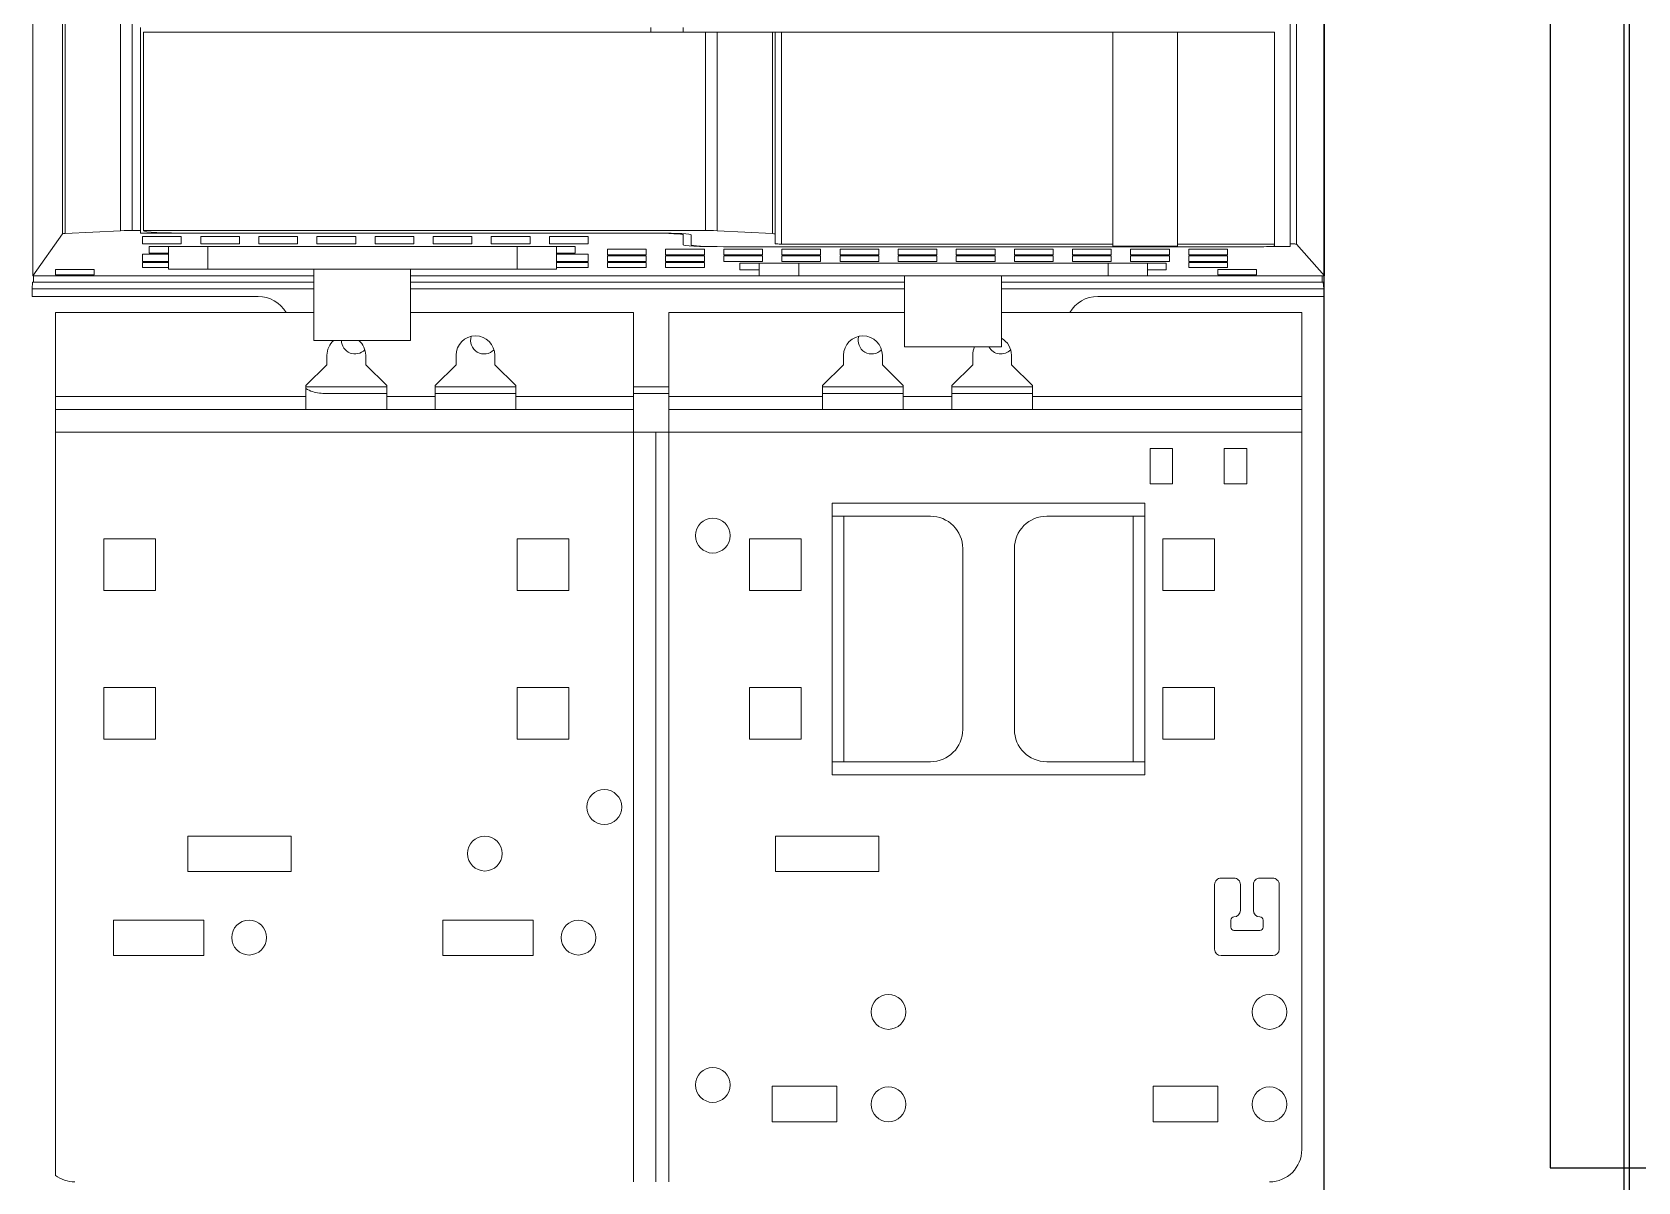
# Model space of a CAD drawing. Header units: millimetres. Extents: x 37984 to 70752, y 14140 to 37584.
# Drawn here: x 39848.4 to 40097, y 19157.3 to 19335.2 of the extents above; entities that cross this region are included whole.
import ezdxf

# ---------------------------------------------------------------- set-up
doc = ezdxf.new("R2010")
doc.units = ezdxf.units.MM
doc.set_wipeout_variables(frame=1)
doc.layers.add('! NO PLOT !', color=7, linetype='Continuous', true_color=0xff75dd, plot=False)
doc.layers.add('000-PI-Oprema', color=30, linetype='Continuous', lineweight=5)
doc.layers.add('000-SI-Oprema', color=30, linetype='Continuous', lineweight=5)
doc.layers.add('000-PI-ORMAR', color=2, linetype='Continuous')
doc.layers.add('002-PI-Kabelska kanalica', color=150, linetype='Continuous')

# ---------------------------------------------------------------- blocks, each defined once
blk = doc.blocks.new('8606.000_back')
at = {"layer": '000-PI-ORMAR'}
for p, q in [((48198.03, 36588.67), (48198.03, 38573.17)), ((48198.8, 38552.67), (48198.8, 36601.67))]:
    blk.add_line(p, q, dxfattribs=at)
blk = doc.blocks.new('6SL3220-3YE3X-1XXX')
blk.add_wipeout([(0, 31.9), (0, 165.4), (35.74, 165.4), (34.64, 166.78), (33.18, 167.6), (31.4, 167.91), (-3.6, 167.91), (-3.6, 169.1), (-3.53, 170.1), (-3.38, 170.1), (-3.38, 171.1), (-3.5, 171.1), (-3.5, 606.71), (2.92, 606.71), (2.92, 618.6), (26.16, 618.6), (26.6, 623.52), (27.58, 624.49), (28.9, 624.9), (163.9, 624.9), (165.22, 624.49), (166.2, 623.52), (166.64, 618.6), (189.88, 618.6), (189.88, 606.71), (196.5, 606.7), (196.5, 474.4), (194.75, 474.4), (194.5, 434.4), (196.5, 434.4), (196.5, 171.1), (196.18, 171.1), (196.18, 170.1), (196.33, 170.1), (196.4, 169.1), (196.4, 167.91), (161.4, 167.91), (159.72, 167.62), (158.17, 166.74), (157.06, 165.4), (193, 165.4), (193, 35.9), (192.76, 34.29), (192.04, 32.94), (191.99, 32.98), (190.9, 31.83), (189.54, 31.15), (188, 30.9), (148.9, 30.9), (148.9, 29.9), (147.75, 29.69), (146.78, 29.02), (146.12, 28.05), (145.9, 26.9), (145.9, 12.9), (146.12, 11.74), (146.78, 10.78), (147.73, 10.14), (148.9, 9.9), (150.07, 9.66), (151.02, 9.02), (151.69, 8.04), (151.9, 6.9), (151.9, 5.1), (151.64, 3.84), (150.92, 2.84), (149.8, 2.2), (146.1, 1.1), (142.4, 0), (141.5, -0.1), (136.4, -0.1), (135.5, 0), (128.1, 2.2), (126.98, 2.83), (126.27, 3.9), (126, 5.1), (126, 6.9), (126.23, 8.05), (126.88, 9.02), (127.88, 9.67), (130.13, 10.13), (131.12, 10.78), (131.77, 11.73), (132, 12.9), (132, 26.9), (131.76, 28.05), (131.12, 29.02), (130.13, 29.68), (129, 29.9), (129, 30.9), (57.3, 30.9), (57.3, 29.9), (56.17, 29.68), (55.18, 29.02), (54.56, 28.04), (54.3, 26.9), (54.3, 12.9), (54.54, 11.72), (55.18, 10.78), (56.19, 10.11), (57.3, 9.9), (58.5, 9.65), (59.42, 9.02), (60.05, 8.05), (60.3, 6.9), (60.3, 5.1), (60.06, 3.82), (59.27, 2.78), (58.2, 2.2), (54.5, 1.1), (50.8, 0), (49.9, -0.1), (44.8, -0.1), (43.9, 0), (40.2, 1.1), (36.5, 2.2), (35.4, 2.83), (34.66, 3.82), (34.4, 5.06), (34.4, 6.9), (34.62, 8.03), (35.28, 9.02), (36.29, 9.68), (37.4, 9.9), (38.55, 10.11), (39.52, 10.78), (40.17, 11.76), (40.4, 12.9), (40.4, 26.9), (40.17, 28.06), (39.52, 29.02), (38.55, 29.69), (37.4, 29.9), (37.4, 30.9), (3, 30.9), (1.42, 31.15)]).dxf.layer = '000-PI-Oprema'
at = {"layer": '000-PI-Oprema', "ltscale": 0.25}
for p, q in [((-3.5, 171.1), (-3.5, 606.7)), ((1.1, 177.57), (1.1, 514.9)), ((1.5, 177.64), (1.5, 514.9)), ((196.5, 171.1), (196.5, 434.4)), ((191.2, 175.62), (191.2, 312.5)), ((192.2, 175.98), (192.2, 312.5)), ((10.1, 178.07), (10.1, 210.91)), ((11.9, 178.1), (11.9, 210.9)), ((13.2, 177.69), (13.2, 209.5)), ((92.2, 208.8), (92.2, 209.5)), ((97.2, 208.8), (97.2, 209.5)), ((13.65, 208.8), (188.75, 208.8)), ((13.65, 178.06), (13.65, 208.8)), ((100.65, 178.1), (100.65, 208.8)), ((102.45, 178.07), (102.45, 208.8)), ((111.05, 177.63), (111.05, 208.8)), ((111.45, 176.06), (111.45, 208.8)), ((112.45, 176.01), (112.45, 208.8)), ((163.75, 176.01), (163.75, 208.8)), ((173.75, 176.01), (173.75, 208.8)), ((188.75, 175.7), (188.75, 208.8)), ((-3.5, 171.1), (1.1, 177.57)), ((10.1, 178.07), (1.5, 177.64)), ((11.9, 178.1), (13.2, 178.1)), ((13.2, 177.69), (92.2, 177.69)), ((13.5, 177.2), (19.5, 177.2)), ((13.5, 176.06), (13.5, 177.2)), ((13.65, 178.1), (100.65, 178.1)), ((19.5, 176.06), (19.5, 177.2)), ((20.65, 177.69), (93.45, 177.69)), ((22.5, 177.2), (28.5, 177.2)), ((22.5, 176.06), (22.5, 177.2)), ((28.5, 176.06), (28.5, 177.2)), ((31.5, 177.2), (37.5, 177.2)), ((31.5, 176.06), (31.5, 177.2)), ((37.5, 176.06), (37.5, 177.2)), ((40.5, 177.2), (46.5, 177.2)), ((40.5, 176.06), (40.5, 177.2)), ((46.5, 176.06), (46.5, 177.2)), ((49.5, 177.2), (55.5, 177.2)), ((49.5, 176.06), (49.5, 177.2)), ((55.5, 176.06), (55.5, 177.2)), ((58.5, 177.2), (64.5, 177.2)), ((58.5, 176.06), (58.5, 177.2)), ((64.5, 176.06), (64.5, 177.2)), ((67.5, 177.2), (73.5, 177.2)), ((67.5, 176.06), (67.5, 177.2)), ((73.5, 176.06), (73.5, 177.2)), ((76.5, 177.2), (82.5, 177.2)), ((76.5, 176.06), (76.5, 177.2)), ((82.5, 176.06), (82.5, 177.2)), ((92.2, 177.69), (92.2, 177.69)), ((97.2, 175.87), (97.2, 177.6)), ((98.45, 175.86), (98.45, 177.43)), ((111.05, 177.63), (102.45, 178.07)), ((13.5, 176.06), (19.5, 176.06)), ((13.5, 174.46), (17.5, 174.46)), ((13.5, 173.32), (13.5, 174.46)), ((14.5, 175.64), (80.5, 175.64)), ((14.5, 174.6), (14.5, 175.64)), ((14.5, 174.6), (17.5, 174.6)), ((17.5, 172.1), (17.5, 175.64)), ((22.5, 176.06), (28.5, 176.06)), ((23.6, 172.1), (23.6, 175.64)), ((31.5, 176.06), (37.5, 176.06)), ((40.5, 176.06), (46.5, 176.06)), ((49.5, 176.06), (55.5, 176.06)), ((58.5, 176.06), (64.5, 176.06)), ((67.5, 176.06), (73.5, 176.06)), ((71.5, 172.1), (71.5, 175.64)), ((76.5, 176.06), (82.5, 176.06)), ((77.6, 172.1), (77.6, 175.64)), ((77.6, 174.6), (80.5, 174.6)), ((77.6, 174.46), (82.5, 174.46)), ((80.5, 174.6), (80.5, 175.64)), ((82.5, 173.32), (82.5, 174.46)), ((85.5, 175.23), (91.5, 175.23)), ((85.5, 174.35), (85.5, 175.23)), ((85.5, 174.35), (91.5, 174.35)), ((85.5, 174.2), (91.5, 174.2)), ((85.5, 173.32), (85.5, 174.2)), ((91.5, 174.35), (91.5, 175.23)), ((91.5, 173.32), (91.5, 174.2)), ((94.5, 175.23), (100.5, 175.23)), ((94.5, 174.35), (94.5, 175.23)), ((94.5, 174.35), (100.5, 174.35)), ((94.5, 174.2), (100.5, 174.2)), ((94.5, 173.32), (94.5, 174.2)), ((100.5, 174.35), (100.5, 175.23)), ((100.5, 173.32), (100.5, 174.2)), ((103.45, 175.6), (186.75, 175.6)), ((103.5, 175.23), (109.5, 175.23)), ((103.5, 174.35), (103.5, 175.23)), ((103.5, 174.35), (109.5, 174.35)), ((103.5, 174.2), (109.5, 174.2)), ((103.5, 173.32), (103.5, 174.2)), ((109.5, 174.35), (109.5, 175.23)), ((109.5, 173.32), (109.5, 174.2)), ((112.45, 176.01), (163.75, 176.01)), ((112.5, 175.23), (118.5, 175.23)), ((112.5, 174.35), (112.5, 175.23)), ((112.5, 174.35), (118.5, 174.35)), ((112.5, 174.2), (118.5, 174.2)), ((112.5, 173.32), (112.5, 174.2)), ((118.5, 174.35), (118.5, 175.23)), ((118.5, 173.32), (118.5, 174.2)), ((121.5, 175.23), (127.5, 175.23)), ((121.5, 174.35), (121.5, 175.23)), ((121.5, 174.35), (127.5, 174.35)), ((121.5, 174.2), (127.5, 174.2)), ((121.5, 173.32), (121.5, 174.2)), ((127.5, 174.35), (127.5, 175.23)), ((127.5, 173.32), (127.5, 174.2)), ((130.5, 175.23), (136.5, 175.23)), ((130.5, 174.35), (130.5, 175.23)), ((130.5, 174.35), (136.5, 174.35)), ((130.5, 174.2), (136.5, 174.2)), ((130.5, 173.32), (130.5, 174.2)), ((136.5, 174.35), (136.5, 175.23)), ((136.5, 173.32), (136.5, 174.2)), ((139.5, 175.23), (145.5, 175.23)), ((139.5, 174.35), (139.5, 175.23)), ((139.5, 174.35), (145.5, 174.35)), ((139.5, 174.2), (145.5, 174.2)), ((139.5, 173.32), (139.5, 174.2)), ((145.5, 174.35), (145.5, 175.23)), ((145.5, 173.32), (145.5, 174.2)), ((148.5, 175.23), (154.5, 175.23)), ((148.5, 174.35), (148.5, 175.23)), ((148.5, 174.35), (154.5, 174.35)), ((148.5, 174.2), (154.5, 174.2)), ((148.5, 173.32), (148.5, 174.2)), ((154.5, 174.35), (154.5, 175.23)), ((154.5, 173.32), (154.5, 174.2)), ((157.5, 175.23), (163.5, 175.23)), ((157.5, 174.35), (157.5, 175.23)), ((157.5, 174.35), (163.5, 174.35)), ((157.5, 174.2), (163.5, 174.2)), ((157.5, 173.32), (157.5, 174.2)), ((163.5, 174.35), (163.5, 175.23)), ((163.5, 173.32), (163.5, 174.2)), ((163.75, 175.7), (163.75, 176.01)), ((163.75, 175.7), (173.75, 175.7)), ((166.5, 175.23), (172.5, 175.23)), ((166.5, 174.35), (166.5, 175.23)), ((166.5, 174.35), (172.5, 174.35)), ((166.5, 174.2), (172.5, 174.2)), ((166.5, 173.32), (166.5, 174.2)), ((172.5, 174.35), (172.5, 175.23)), ((172.5, 173.32), (172.5, 174.2)), ((173.75, 176.01), (188.75, 176.01)), ((173.75, 175.7), (173.75, 176.01)), ((175.5, 175.23), (181.5, 175.23)), ((175.5, 174.35), (175.5, 175.23)), ((175.5, 174.35), (181.5, 174.35)), ((175.5, 174.2), (181.5, 174.2)), ((175.5, 173.32), (175.5, 174.2)), ((181.5, 174.35), (181.5, 175.23)), ((181.5, 173.32), (181.5, 174.2)), ((187.79, 175.62), (191.2, 175.62)), ((196.5, 171.1), (192.2, 175.98)), ((0, 172.05), (6, 172.05)), ((0, 171.25), (0, 172.05)), ((6, 171.25), (6, 172.05)), ((13.5, 173.32), (17.5, 173.32)), ((13.5, 173.17), (17.5, 173.17)), ((13.5, 172.37), (13.5, 173.17)), ((13.5, 172.37), (17.5, 172.37)), ((17.5, 172.1), (77.6, 172.1)), ((40, 161.1), (40, 172.1)), ((55, 161.1), (55, 172.1)), ((77.6, 173.32), (82.5, 173.32)), ((77.6, 173.17), (82.5, 173.17)), ((77.6, 172.37), (82.5, 172.37)), ((82.5, 172.37), (82.5, 173.17)), ((85.5, 173.32), (91.5, 173.32)), ((85.5, 173.17), (91.5, 173.17)), ((85.5, 172.37), (85.5, 173.17)), ((85.5, 172.37), (91.5, 172.37)), ((91.5, 172.37), (91.5, 173.17)), ((94.5, 173.32), (100.5, 173.32)), ((94.5, 173.17), (100.5, 173.17)), ((94.5, 172.37), (94.5, 173.17)), ((94.5, 172.37), (100.5, 172.37)), ((100.5, 172.37), (100.5, 173.17)), ((103.5, 173.32), (109.5, 173.32)), ((106, 173.05), (172, 173.05)), ((106, 172.02), (106, 173.05)), ((106, 172.02), (109, 172.02)), ((109, 171.1), (109, 173.05)), ((112.5, 173.32), (118.5, 173.32)), ((115.1, 171.1), (115.1, 173.05)), ((121.5, 173.32), (127.5, 173.32)), ((130.5, 173.32), (136.5, 173.32)), ((139.5, 173.32), (145.5, 173.32)), ((148.5, 173.32), (154.5, 173.32)), ((157.5, 173.32), (163.5, 173.32)), ((163, 171.1), (163, 173.05)), ((166.5, 173.32), (172.5, 173.32)), ((169.1, 171.1), (169.1, 173.05)), ((169.1, 172.02), (172, 172.02)), ((172, 172.02), (172, 173.05)), ((175.5, 173.32), (181.5, 173.32)), ((175.5, 173.17), (181.5, 173.17)), ((175.5, 172.37), (175.5, 173.17)), ((175.5, 172.37), (181.5, 172.37)), ((180, 172.05), (186, 172.05)), ((180, 171.25), (180, 172.05)), ((181.5, 172.37), (181.5, 173.17)), ((186, 171.25), (186, 172.05)), ((-3.6, 169.1), (-3.53, 170.1)), ((-3.6, 169.1), (40, 169.1)), ((-3.6, 167.91), (-3.6, 169.1)), ((-3.53, 170.1), (40, 170.1)), ((-3.5, 171.1), (40, 171.1)), ((-3.38, 170.1), (-3.38, 171.1)), ((0, 171.25), (6, 171.25)), ((55, 171.1), (131.5, 171.1)), ((55, 170.1), (131.5, 170.1)), ((55, 169.1), (131.5, 169.1)), ((109, 171.1), (115.1, 171.1)), ((115.1, 171.1), (163, 171.1)), ((131.5, 160.1), (131.5, 171.1)), ((146.5, 171.1), (196.5, 171.1)), ((146.5, 160.1), (146.5, 171.1)), ((146.5, 170.1), (196.33, 170.1)), ((146.5, 169.1), (196.4, 169.1)), ((163, 171.1), (169.1, 171.1)), ((180, 171.25), (186, 171.25)), ((196.18, 170.1), (196.18, 171.1)), ((196.4, 169.1), (196.33, 170.1)), ((196.4, 167.91), (196.4, 169.1)), ((-3.6, 167.91), (31.4, 167.91)), ((161.4, 167.91), (196.4, 167.91)), ((0, 165.4), (40, 165.4)), ((0, 31.9), (0, 165.4)), ((55, 165.4), (89.5, 165.4)), ((89.5, 30.9), (89.5, 165.4)), ((95, 165.4), (131.5, 165.4)), ((95, 30.9), (95, 165.4)), ((146.5, 165.4), (193, 165.4)), ((193, 152.4), (193, 165.4)), ((40, 161.1), (55, 161.1)), ((131.5, 160.1), (146.5, 160.1)), ((38.8, 154.1), (42.05, 157.3)), ((42.05, 157.3), (42.05, 158.8)), ((48.05, 157.3), (48.05, 158.8)), ((51.3, 154.1), (48.05, 157.3)), ((58.8, 154.1), (62.05, 157.3)), ((62.05, 157.3), (62.05, 158.8)), ((68.05, 157.3), (68.05, 158.8)), ((71.3, 154.1), (68.05, 157.3)), ((118.8, 154.1), (122.05, 157.3)), ((122.05, 157.3), (122.05, 158.8)), ((128.05, 157.3), (128.05, 158.8)), ((131.3, 154.1), (128.05, 157.3)), ((138.8, 154.1), (142.05, 157.3)), ((142.05, 157.3), (142.05, 158.8)), ((148.05, 157.3), (148.05, 158.8)), ((151.3, 154.1), (148.05, 157.3)), ((0, 152.4), (38.8, 152.4)), ((38.8, 150.4), (38.8, 154.1)), ((38.8, 153.91), (51.3, 153.91)), ((39.04, 153.5), (38.8, 153.64)), ((39.29, 153.38), (39.04, 153.5)), ((39.55, 153.26), (39.29, 153.38)), ((39.81, 153.17), (39.55, 153.26)), ((40.08, 153.09), (39.81, 153.17)), ((40.35, 153.02), (40.08, 153.09)), ((40.61, 152.97), (40.35, 153.02)), ((40.88, 152.94), (40.61, 152.97)), ((41.14, 152.92), (40.88, 152.94)), ((41.4, 152.91), (41.14, 152.92)), ((41.4, 152.91), (51.3, 152.91)), ((51.3, 150.4), (51.3, 154.1)), ((51.3, 152.4), (58.8, 152.4)), ((58.8, 150.4), (58.8, 154.1)), ((58.8, 153.91), (71.3, 153.91)), ((58.8, 152.91), (71.3, 152.91)), ((71.3, 150.4), (71.3, 154.1)), ((71.3, 152.4), (89.5, 152.4)), ((89.5, 153.91), (95, 153.91)), ((89.5, 152.91), (95, 152.91)), ((95, 152.4), (118.8, 152.4)), ((118.8, 150.4), (118.8, 154.1)), ((118.8, 153.91), (131.3, 153.91)), ((118.8, 152.91), (131.3, 152.91)), ((131.3, 150.4), (131.3, 154.1)), ((131.3, 152.4), (138.8, 152.4)), ((138.8, 150.4), (138.8, 154.1)), ((138.8, 153.91), (151.3, 153.91)), ((138.8, 152.91), (151.3, 152.91)), ((151.3, 150.4), (151.3, 154.1)), ((151.3, 152.4), (193, 152.4)), ((193, 150.4), (193, 152.4)), ((0, 150.4), (89.5, 150.4)), ((95, 150.4), (193, 150.4)), ((193, 146.9), (193, 150.4)), ((0, 146.9), (193, 146.9)), ((93, 30.9), (93, 146.9)), ((193, 35.9), (193, 146.9)), ((169.5, 144.4), (173, 144.4)), ((169.5, 138.9), (169.5, 144.4)), ((173, 138.9), (173, 144.4)), ((181, 144.4), (184.5, 144.4)), ((181, 138.9), (181, 144.4)), ((184.5, 138.9), (184.5, 144.4)), ((169.5, 138.9), (173, 138.9)), ((181, 138.9), (184.5, 138.9)), ((120.3, 135.9), (168.7, 135.9)), ((120.3, 93.9), (120.3, 135.9)), ((168.7, 93.9), (168.7, 135.9)), ((120.3, 133.9), (135.5, 133.9)), ((122.1, 95.9), (122.1, 133.9)), ((153.5, 133.9), (166.9, 133.9)), ((166.9, 133.9), (168.7, 133.9)), ((166.9, 95.9), (166.9, 133.9)), ((7.5, 130.4), (15.5, 130.4)), ((7.5, 122.4), (7.5, 130.4)), ((15.5, 122.4), (15.5, 130.4)), ((71.5, 130.4), (79.5, 130.4)), ((71.5, 122.4), (71.5, 130.4)), ((79.5, 122.4), (79.5, 130.4)), ((107.5, 130.4), (115.5, 130.4)), ((107.5, 122.4), (107.5, 130.4)), ((115.5, 122.4), (115.5, 130.4)), ((171.5, 130.4), (179.5, 130.4)), ((171.5, 122.4), (171.5, 130.4)), ((179.5, 122.4), (179.5, 130.4)), ((140.5, 100.9), (140.5, 128.9)), ((148.5, 100.9), (148.5, 128.9)), ((7.5, 122.4), (15.5, 122.4)), ((71.5, 122.4), (79.5, 122.4)), ((107.5, 122.4), (115.5, 122.4)), ((171.5, 122.4), (179.5, 122.4)), ((7.5, 107.4), (15.5, 107.4)), ((7.5, 99.4), (7.5, 107.4)), ((15.5, 99.4), (15.5, 107.4)), ((71.5, 107.4), (79.5, 107.4)), ((71.5, 99.4), (71.5, 107.4)), ((79.5, 99.4), (79.5, 107.4)), ((107.5, 107.4), (115.5, 107.4)), ((107.5, 99.4), (107.5, 107.4)), ((115.5, 99.4), (115.5, 107.4)), ((171.5, 107.4), (179.5, 107.4)), ((171.5, 99.4), (171.5, 107.4)), ((179.5, 99.4), (179.5, 107.4)), ((7.5, 99.4), (15.5, 99.4)), ((71.5, 99.4), (79.5, 99.4)), ((107.5, 99.4), (115.5, 99.4)), ((171.5, 99.4), (179.5, 99.4)), ((120.3, 95.9), (135.5, 95.9)), ((153.5, 95.9), (166.9, 95.9)), ((166.9, 95.9), (168.7, 95.9)), ((120.3, 93.9), (168.7, 93.9)), ((20.5, 84.4), (36.5, 84.4)), ((20.5, 78.9), (20.5, 84.4)), ((36.5, 78.9), (36.5, 84.4)), ((111.5, 84.4), (127.5, 84.4)), ((111.5, 78.9), (111.5, 84.4)), ((127.5, 78.9), (127.5, 84.4)), ((20.5, 78.9), (36.5, 78.9)), ((111.5, 78.9), (127.5, 78.9)), ((180.5, 77.9), (182.5, 77.9)), ((186.5, 77.9), (188.5, 77.9)), ((179.5, 66.9), (179.5, 76.9)), ((183.5, 72.9), (183.5, 76.9)), ((185.5, 72.9), (185.5, 76.9)), ((189.5, 66.9), (189.5, 76.9)), ((9, 71.4), (23, 71.4)), ((9, 65.9), (9, 71.4)), ((23, 65.9), (23, 71.4)), ((60, 71.4), (74, 71.4)), ((60, 65.9), (60, 71.4)), ((74, 65.9), (74, 71.4)), ((182, 70.3), (182, 71.4)), ((182.5, 69.8), (186.5, 69.8)), ((187, 70.3), (187, 71.4)), ((9, 65.9), (23, 65.9)), ((60, 65.9), (74, 65.9)), ((180.5, 65.9), (188.5, 65.9)), ((111, 45.7), (121, 45.7)), ((111, 40.2), (111, 45.7)), ((121, 40.2), (121, 45.7)), ((170, 45.7), (180, 45.7)), ((170, 40.2), (170, 45.7)), ((180, 40.2), (180, 45.7)), ((111, 40.2), (121, 40.2)), ((170, 40.2), (180, 40.2))]:
    blk.add_line(p, q, dxfattribs=at)
for points in [[(1.5, 177.64), (1.28, 177.62), (1.15, 177.6), (1.1, 177.57)], [(11.9, 178.1), (11.26, 178.1), (10.65, 178.09), (10.1, 178.07)], [(13.65, 178.06), (13.78, 177.99), (14.18, 177.92), (14.83, 177.85), (15.7, 177.8), (16.76, 177.75), (17.97, 177.72), (19.28, 177.7), (20.65, 177.69)], [(97.2, 177.43), (97.1, 177.48), (96.82, 177.53), (96.36, 177.57), (95.74, 177.61), (94.98, 177.64), (94.11, 177.67), (93.18, 177.68), (92.2, 177.69)], [(98.45, 177.43), (98.35, 177.48), (98.07, 177.53), (97.61, 177.58), (96.99, 177.62), (96.23, 177.65), (95.36, 177.67), (94.43, 177.69), (93.45, 177.69)], [(102.45, 178.07), (101.9, 178.09), (101.29, 178.1), (100.65, 178.1)], [(111.45, 177.57), (111.4, 177.59), (111.27, 177.61), (111.05, 177.63)], [(97.2, 175.87), (97.31, 175.82), (97.64, 175.77), (98.16, 175.72), (98.87, 175.68), (99.72, 175.65), (100.68, 175.63), (101.71, 175.62)], [(98.45, 175.86), (98.55, 175.81), (98.83, 175.76), (99.29, 175.72), (99.91, 175.68), (100.67, 175.64), (101.54, 175.62), (102.47, 175.61), (103.45, 175.6)], [(111.45, 176.06), (111.47, 176.05), (111.53, 176.04), (111.62, 176.03), (111.74, 176.02), (111.89, 176.02), (112.07, 176.01), (112.25, 176.01), (112.45, 176.01)], [(186.75, 175.6), (187.14, 175.6), (187.52, 175.61), (187.86, 175.62), (188.16, 175.63), (188.41, 175.65), (188.6, 175.66), (188.71, 175.68), (188.75, 175.7)], [(192.2, 175.98), (192.18, 175.99), (192.12, 176), (192.03, 176.01), (191.91, 176.02), (191.76, 176.02), (191.58, 176.03), (191.4, 176.03), (191.2, 176.03)]]:
    blk.add_lwpolyline(points, dxfattribs=at)
for centre in [(101.8, 130.9), (85, 88.9), (66.5, 81.7), (30, 68.7), (81, 68.7), (129, 57.2), (188, 57.2), (101.8, 45.9), (129, 42.9), (188, 42.9)]:
    blk.add_circle(centre, 2.7, dxfattribs=at)
for centre, radius, start, end in [((31.4, 162.91), 5, 29.8676, 90.0001), ((161.4, 162.91), 5, 90, 150.1324), ((65.05, 158.8), 3, 0.0007, 179.9993), ((66.4, 161.1), 2.1, 162.6043, 316.5741), ((125.05, 158.8), 3, 0.0007, 179.9993), ((126.4, 161.1), 2.1, 162.6042, 316.5741), ((45.05, 158.8), 3, 129.942, 179.9993), ((46.4, 161.1), 2.1, 179.9983, 316.5741), ((45.05, 158.8), 3, 0.0007, 50.0579), ((145.05, 158.8), 3, 154.3196, 179.9993), ((146.4, 161.1), 2.1, 208.436, 316.5741), ((145.05, 158.8), 3, 0.0007, 61.0961), ((135.5, 128.9), 5, 359.9999, 90), ((153.5, 128.9), 5, 90, 180.0001), ((135.5, 100.9), 5, 270, 359.9999), ((153.5, 100.9), 5, 180.0001, 270), ((180.5, 76.9), 1, 90, 180.0007), ((182.5, 76.9), 1, 359.9993, 90), ((186.5, 76.9), 1, 90, 180.0007), ((188.5, 76.9), 1, 359.9993, 90), ((182.5, 72.9), 1, 270, 359.9993), ((186.5, 72.9), 1, 180.0007, 270), ((182.5, 71.4), 0.5, 90, 180.0014), ((182.5, 70.3), 0.5, 179.9986, 270), ((186.5, 71.4), 0.5, 359.9986, 90), ((186.5, 70.3), 0.5, 270, 0.0014), ((180.5, 66.9), 1, 180.0007, 270), ((188.5, 66.9), 1, 270, 359.9993), ((188, 35.9), 5, 270, 359.9999), ((3, 35.9), 5, 233.1302, 270)]:
    blk.add_arc(centre, radius, start, end, dxfattribs=at)
blk = doc.blocks.new('SINAMICS_FSD_1mm')
at = {"layer": '000-SI-Oprema'}
blk.add_blockref('6SL3220-3YE3X-1XXX', (69205.2, 54000.1), dxfattribs=at)
blk = doc.blocks.new('8606.000_montažna')
at = {"layer": '! NO PLOT !'}
blk.add_line((51182.39, 38449.42), (51182.39, 36559.42), dxfattribs=at)
blk = doc.blocks.new('*U999')
at = {"layer": '002-PI-Kabelska kanalica'}
for p, q in [((-20, 690), (60, 690)), ((-20, -100), (-20, 690))]:
    blk.add_line(p, q, dxfattribs=at)

msp = doc.modelspace()

# ---------------------------------------------------------------- block references
at = {"xscale": -1, "rotation": 180}
msp.add_blockref('*U999', (40103.463, 19849.404), dxfattribs=at)
at = {"layer": '000-SI-Oprema'}
msp.add_blockref('SINAMICS_FSD_1mm', (-29353.193, -34873.746), dxfattribs=at)

# ---------------------------------------------------------------- next in the draw order: linework, layer by layer
at = {"layer": '000-PI-ORMAR', "ltscale": 0.25}
msp.add_line((40048.407, 20709.404), (40048.407, 18819.404), dxfattribs=at)

# ---------------------------------------------------------------- next in the draw order: block references
at = {"layer": '000-PI-Oprema'}
msp.add_blockref('8606.000_montažna', (-11133.988, -17740.014), dxfattribs=at)
at = {"layer": '000-PI-ORMAR'}
msp.add_blockref('8606.000_back', (-8103.11, -17811.766), dxfattribs=at)

doc.saveas('drawing.dxf')
